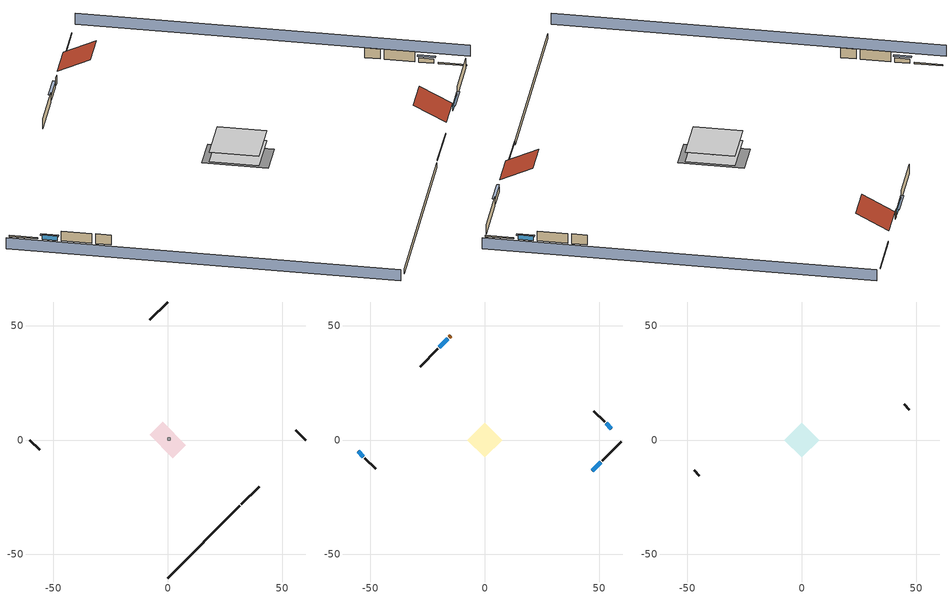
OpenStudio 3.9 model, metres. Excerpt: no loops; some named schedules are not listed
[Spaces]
crawlspace - vented 1
 floor foundation (Slab1 construction): -7.88,2.26 -2.26,7.88 7.88,-2.26 2.26,-7.88 z-0.91
 wall outside (RimJoist1 construction): 32.19,-28.13 39.99,-20.32 z0.3:0.61
 wall outside (RimJoist2 construction): -60.32,0 -55.98,-4.33 z0.3:0.61
 wall outside (RimJoist3 construction): 0,60.32 -7.8,52.51 z0.3:0.61
 wall outside (RimJoist4 construction): 60.32,0 55.98,4.33 z0.3:0.61
 wall foundation (FoundationWall1 construction): 0,-60.32 31.53,-28.78 z-0.91:0.3
central ac and furnace airloop ret air space
 floor adiabatic (AdiabaticConst): 0,0 0,1 1,1 1,0 z0
 wall adiabatic (AdiabaticConst): 0,1 0,0 1,0 1,1 0,1 z0:1
 ceiling adiabatic (AdiabaticConst): 1,0 1,1 0,1 0,0 z1
conditioned space 1
 floor to crawlspace - vented 1 (Floor1 construction): -7.55,0 0,7.55 7.55,0 0,-7.55 z0.3
 wall outside (Wall1 construction): 51.35,-8.97 59.66,-0.66 z0.3:2.74
 wall outside (Wall2 construction): -52.35,-7.96 -47.74,-12.58 z0.3:2.74
 wall outside (Wall3 construction): -20.46,39.85 -28.23,32.08 z0.3:2.74
 wall outside (Wall4 construction): 52.35,7.96 47.74,12.58 z0.3:2.74
 wall outside (AdiabaticWallConstruction): 46.95,-13.36 50.69,-9.62 / -16.07,44.25 -19.81,40.51 z0.3:1.49; -55.33,-4.99 -53.01,-7.3 / 55.33,4.99 53.01,7.3 z0.3:1.37
 wall outside (AdiabaticWallConstruction 1): -14.76,45.55 -15.41,44.91 z0.3:2.34
 window (WindowConstruction): 46.95,-13.36 50.69,-9.62 z0.3:1.49
 window (WindowConstruction 1): -55.33,-4.99 -53.01,-7.3 z0.3:1.37
 window (WindowConstruction 2): -16.07,44.25 -19.81,40.51 z0.3:1.49
 window (WindowConstruction 3): 55.33,4.99 53.01,7.3 z0.3:1.37
 door (Door): -14.76,45.55 -15.41,44.91 z0.3:2.34
attic - unvented 1
 floor to conditioned space 1 (Floor2 construction Reversed): -7.55,0 0,7.55 7.55,0 0,-7.55 z2.74
 wall outside (Wall5 construction): -47.08,-13.24 -44.78,-15.53 z0.3:2.74
 wall outside (Wall6 construction): 47.08,13.24 44.78,15.53 z0.3:2.74
 roof outside (Roof1 construction): 46.29,-14.02,2.74 41.24,-8.97,6.31 35.6,-14.62,6.31 40.65,-19.67,2.74
 roof outside (Roof2 construction): -14.11,46.21,2.74 -9.06,41.16,6.31 -3.41,46.81,6.31 -8.46,51.86,2.74
shading: 63.55,3.23 3.23,63.55 / -63.55,-3.23 -3.23,-63.55 z0:2.74; 50.91,-9.41 46.74,-13.58 47.17,-14.01 51.34,-9.84 z1.8; -52.8,-7.52 -55.54,-4.77 -55.97,-5.2 -53.23,-7.95 z1.68; -20.02,40.29 -15.85,44.46 -16.28,44.9 -20.45,40.72 z1.8; 52.8,7.52 55.54,4.77 55.97,5.2 53.23,7.95 z1.68
[Site]
Portland Intl Arpt_OR: Latitude {deg}=45.59; Longitude {deg}=-122.6; Time Zone {hr}=-8; Elevation {m}=33; Terrain=Suburbs; Keep Site Location Information=Yes
[Site:GroundTemperature:Shallow]
10.2558, 8.96328, 8.85977, 9.47314, 11.9355, 14.3863, 16.5111, 17.8571, 17.9714, 16.8767, 14.8061, 12.4304
[Site:WaterMainsTemperature]
Calculation Method=Schedule; Temperature Schedule=mains temperature schedule
[Building]
Building 1
[Material] Roughness=Rough
Name | Thickness {m} | Conductivity {W/m-K} | Density {kg/m3} | Specific Heat {J/kg-K} | Thermal Absorptance | Solar Absorptance | Visible Absorptance
asphalt or fiberglass shingles | 0.00635 | 0.162714 | 1121.4 | 1465.45 | 0.9 | 0.85 | 0.85
roof rigid ins | 0.00281632 | 0.029427 | 32.04 | 1214.23 | 0.9 | 0.7 | 0.7
osb sheathing 0.5 in. | 0.0127 | 0.115458 | 512.64 | 1214.23 | 0.9 | 0.6 | 0.6
brick veneer | 0.1016 | 0.793375 | 1762.2 | 795.53 | 0.9 | 0.5 | 0.5
osb sheathing 0.5 in. 1 | 0.0127 | 0.115458 | 512.64 | 1214.23 | 0.9 | 0.7 | 0.7
wall stud and cavity | 0.1397 | 0.558292 | 139.0536 | 1170.24 | 0.9 | 0.7 | 0.7
gypsum board | 0.0127 | 0.160291 | 801 | 837.4 | 0.9 | 0.6 | 0.6
wall stud and cavity 1 | 0.1397 | 0.447971 | 139.0536 | 1170.24 | 0.9 | 0.6 | 0.6
rim joist stud and cavity | 0.0508 | 0.180795 | 50.32683 | 1063.81 | 0.9 | 0.6 | 0.6
floor stud and cavity | 0.1397 | 0.923637 | 92.3553 | 1139.71 | 0.9 | 0.7 | 0.7
osb sheathing 0.75 in. | 0.01905 | 0.115458 | 512.64 | 1214.23 | 0.9 | 0.7 | 0.7
floor covering | 0.0127 | 0.0433444 | 54.468 | 1339.84 | 0.9 | 0.6 | 0.6
ceiling stud and cavity | 0.1397 | 0.118061 | 65.682 | 1177.47 | 0.9 | 0.7 | 0.7
concrete 8.0 in. | 0.2032 | 1.803125 | 2242.8 | 837.4 | 0.9 | 0.7 | 0.7
soil 0.5 in. | 0.0127 | 3.462 | 1842.3 | 418.7 | 0.9 | 0.7 | 0.7
wood siding; wood siding 1 | 0.0254 | 0.102417 | 544.68 | 1172.36
wall rigid ins | 0.512978 | 0.029427 | 32.04 | 1214.23 | 0.9 | 0.7 | 0.7
wall stud and cavity 2 | 0.0889 | 0.380278 | 52.3479 | 1209.89 | 0.9 | 0.7 | 0.7
door material | 0.04445 | 0.0612267 | 512.64 | 1214.23 | 0.9 | 0.7 | 0.7
wall stud and cavity 3 | 0.0889 | 0.391764 | 83.0341 | 1211.67 | 0.9 | 0.7 | 0.7
furniture material conditioned space 1 | 0.1524 | 0.115458 | 640.8 | 1214.23 | 0.9 | 0.6 | 0.6
[Construction]
Roof1 construction; Roof2 construction: asphalt or fiberglass shingles, roof rigid ins, osb sheathing 0.5 in.
Wall1 construction; Wall2 construction; Wall3 construction; Wall4 construction: brick veneer, osb sheathing 0.5 in. 1, wall stud and cavity, gypsum board
Wall5 construction; Wall6 construction: brick veneer, osb sheathing 0.5 in. 1, wall stud and cavity 1
RimJoist1 construction; RimJoist2 construction; RimJoist3 construction; RimJoist4 construction: brick veneer, rim joist stud and cavity
Floor1 construction: floor stud and cavity, osb sheathing 0.75 in., floor covering
Floor2 construction Reversed: gypsum board, ceiling stud and cavity
FoundationWall1 construction: concrete 8.0 in.
Slab1 construction: soil 0.5 in.
WindowConstruction; WindowConstruction 1; WindowConstruction 2; WindowConstruction 3: WindowMaterial
AdiabaticWallConstruction: wood siding, wall rigid ins, wall stud and cavity 2, gypsum board
Door: door material
AdiabaticWallConstruction 1: wood siding 1, wall rigid ins, wall stud and cavity 2, gypsum board
PartitionWallConstruction: gypsum board, wall stud and cavity 3, gypsum board
furniture construction conditioned space 1: furniture material conditioned space 1
AdiabaticConst: Adiabatic
[WindowMaterial:SimpleGlazingSystem]
WindowMaterial: U-Factor {W/m2-K}=2.78222; Solar Heat Gain Coefficient=0.56
[Material:NoMass]
Adiabatic: Roughness=Rough; Thermal Resistance {m2-K/W}=176.1
[ThermalZone] Multiplier=1; Use Ideal Air Loads=No
Name | Volume {m3} | Thermostat
conditioned space | 278.185 | conditioned space temperature setpoint
attic - unvented | 90.8252
crawlspace - vented | 139.092
central ac and furnace airloop ret air zone | 1
[Sizing:Zone] Zone Cooling Design Supply Air Temperature Input Method=SupplyAirTemperature; Zone Cooling Design Supply Air Temperature {C}=14; Zone Cooling Design Supply Air Temperature Difference {deltaC}=11.11; Zone Heating Design Supply Air Temperature Input Method=SupplyAirTemperature; Zone Heating Design Supply Air Temperature {C}=40; Zone Heating Design Supply Air Temperature Difference {deltaC}=11.11; Zone Cooling Design Supply Air Humidity Ratio {kg-H2O/kg-air}=0.0085; Zone Heating Design Supply Air Humidity Ratio {kg-H2O/kg-air}=0.008; Cooling Design Air Flow Method=DesignDay; Heating Design Air Flow Method=DesignDay; Account for Dedicated Outdoor Air System=No; Dedicated Outdoor Air System Control Strategy=NeutralSupplyAir; Dedicated Outdoor Air Low Setpoint Temperature for Design {C}=autosize; Dedicated Outdoor Air High Setpoint Temperature for Design {C}=autosize; Zone Load Sizing Method=Sensible Load Only No Latent Load; Zone Latent Cooling Design Supply Air Humidity Ratio Input Method=HumidityRatioDifference; Zone Cooling Design Supply Air Humidity Ratio Difference {kgWater/kgDryAir}=0.005; Zone Latent Heating Design Supply Air Humidity Ratio Input Method=HumidityRatioDifference; Zone Humidification Design Supply Air Humidity Ratio Difference {kgWater/kgDryAir}=0.005; Sizing Option=Coincident
attic - unvented; crawlspace - vented; central ac and furnace airloop ret air zone
[Space]
Name | Thermal Zone | Volume {m3}
conditioned space 1 | conditioned space | 278.185
attic - unvented 1 | attic - unvented | 90.8252
crawlspace - vented 1 | crawlspace - vented | 139.092
central ac and furnace airloop ret air space | central ac and furnace airloop ret air zone
[ThermostatSetpoint:DualSetpoint]
conditioned space temperature setpoint: Heating Setpoint Temperature Schedule=heating setpoint; Cooling Setpoint Temperature Schedule=cooling setpoint; Temperature Difference Between Cutout And Setpoint {deltaC}=0
[Foundation:Kiva]
Foundation Kiva 1: Initial Indoor Air Temperature {C}=8.47214; Wall Height Above Grade {m}=0.3048; Wall Depth Below Slab {m}=0.2032
[Foundation:Kiva:Settings]
Soil Conductivity {W/m-K}=3.462; Soil Density {kg/m3}=1842.3; Soil Specific Heat {J/kg-K}=418.7; Ground Solar Absorptivity=0.9; Ground Thermal Absorptivity=0.9; Ground Surface Roughness {m}=0.03; Far-Field Width {m}=40; Deep-Ground Boundary Condition=ZeroFlux; Deep-Ground Depth {m}=40; Minimum Cell Dimension {m}=0.2; Maximum Cell Growth Coefficient=3; Simulation Timestep=Timestep
[SurfaceProperty:ExposedFoundationPerimeter]
Slab1: Exposed Perimeter Calculation Method=TotalExposedPerimeter; Total Exposed Perimeter {m}=44.59224
[SurfaceProperty:IncidentSolarMultiplier] Incident Solar Multiplier=1; Incident Solar Multiplier Schedule=trans schedule winter=0.85 summer=0.7
Window1; Window2; Window3; Window4
[InternalMass:Definition] Design Level Calculation Method=SurfaceArea
Name | Construction | Surface Area {m2}
partition wall mass | PartitionWallConstruction | 114.085
furniture mass conditioned space 1 | furniture construction conditioned space 1 | 45.63397
[InternalMass] Space or SpaceType=conditioned space 1; Multiplier=1
Name | Internal Mass Definition
partition wall mass | partition wall mass
furniture mass conditioned space 1 | furniture mass conditioned space 1
[Fan:SystemModel]
central ac and furnace supply fan: Availability Schedule=Always On Discrete; Design Maximum Air Flow Rate {m3/s}=0.66639; Speed Control Method=Discrete; Electric Power Minimum Flow Rate Fraction=0.2; Design Pressure Rise {Pa}=500; Motor Efficiency=1; Motor In Air Stream Fraction=1; Design Electric Power Consumption {W}=autosize; Design Power Sizing Method=PowerPerFlow; Electric Power Per Unit Flow Rate {W/(m3/s)}=1059.44; Electric Power Per Unit Flow Rate Per Unit Pressure {W-s/m3-Pa}=1.66667; Fan Total Efficiency=0.7; Motor Loss Radiative Fraction=0; Speed Flow Fraction 1=0.84915; Speed Electric Power Fraction 1=0.61228; Speed Flow Fraction 2=1; Speed Electric Power Fraction 2=1
[EnergyManagementSystem:Sensor]
Name | Output Variable or Output Meter Index Key | Output Variable or Output Meter
central_ac_and_furnace_supply_fan_s; central_ac_and_furnace_supply_fan_s_1 | central ac and furnace supply fan | Fan Electricity Energy
water_heater_T_set | water heater setpoint | Schedule Value
out_pb_s |  | Site Outdoor Air Barometric Pressure
out_wt_s |  | Site Outdoor Air Humidity Ratio
site_vw_s |  | Site Wind Speed
cool_season | cooling season schedule | Schedule Value
central_ac_and_furnace_airloop_Fan_RTF_s | central ac and furnace supply fan | Fan Runtime Fraction Speed 1
central_ac_and_furnace_airloop_Fan_RTF_s_1 | central ac and furnace supply fan | Fan Runtime Fraction Speed 2
central_ac_and_furnace_airloop_AH_MFR_s | Node 6 | System Node Mass Flow Rate
central_ac_and_furnace_airloop_AH_VFR_s | Node 6 | System Node Current Density Volume Flow Rate
central_ac_and_furnace_airloop_AH_Tout_s | Node 6 | System Node Temperature
central_ac_and_furnace_airloop_AH_Wout_s | Node 6 | System Node Humidity Ratio
central_ac_and_furnace_airloop_RA_T_s | Node 9 | System Node Temperature
central_ac_and_furnace_airloop_Ra_W_s | Node 9 | System Node Humidity Ratio
central_ac_and_furnace_airloop_0_DZ_T_s | crawlspace - vented | Zone Air Temperature
central_ac_and_furnace_airloop_0_DZ_W_s | crawlspace - vented | Zone Mean Air Humidity Ratio
natural_vent_s | natural vent schedule | Schedule Value
htg_sp_s | heating setpoint | Schedule Value
clg_sp_s | cooling setpoint | Schedule Value
mech_vent_range_fan_0_sch_s | mech vent range fan 0 schedule | Schedule Value
mech_vent_bath_fan_0_sch_s | mech vent bath fan 0 schedule | Schedule Value
clothes_dryer_exhaust_0_sch_s | clothes_dryer | Schedule Value
htg_load_cond |  | Heating:EnergyTransfer:Zone:CONDITIONED SPACE
clg_load_cond |  | Cooling:EnergyTransfer:Zone:CONDITIONED SPACE
htg_load_duct |  | Heating:EnergyTransfer:Zone:CENTRAL AC AND FURNACE AIRLOOP RET AIR ZONE
clg_load_duct |  | Cooling:EnergyTransfer:Zone:CENTRAL AC AND FURNACE AIRLOOP RET AIR ZONE
s_conv | Floor1 | Surface Inside Face Convection Heat Gain Energy
s_ig | Floor1 | Surface Inside Face Internal Gains Radiation Heat Gain Energy
s_sol | Floor1 | Surface Inside Face Solar Radiation Heat Gain Energy
s_lgt | Floor1 | Surface Inside Face Lights Radiation Heat Gain Energy
s_surf | Floor1 | Surface Inside Face Net Surface Thermal Radiation Heat Gain Energy
s_conv_1 | Floor2 | Surface Inside Face Convection Heat Gain Energy
s_ig_1 | Floor2 | Surface Inside Face Internal Gains Radiation Heat Gain Energy
s_sol_1 | Floor2 | Surface Inside Face Solar Radiation Heat Gain Energy
s_lgt_1 | Floor2 | Surface Inside Face Lights Radiation Heat Gain Energy
s_surf_1 | Floor2 | Surface Inside Face Net Surface Thermal Radiation Heat Gain Energy
ss_sol | Door1 | Surface Inside Face Solar Radiation Heat Gain Energy
ss_lgt | Door1 | Surface Inside Face Lights Radiation Heat Gain Energy
ss_conv | Door1 | Surface Inside Face Convection Heat Gain Energy
ss_ig | Door1 | Surface Inside Face Internal Gains Radiation Heat Gain Energy
ss_surf | Door1 | Surface Inside Face Net Surface Thermal Radiation Heat Gain Energy
ss_conv_1 | Window1 | Surface Inside Face Convection Heat Gain Energy
ss_ig_1 | Window1 | Surface Inside Face Internal Gains Radiation Heat Gain Energy
ss_surf_1 | Window1 | Surface Inside Face Net Surface Thermal Radiation Heat Gain Energy
ss_trans_in | Window1 | Surface Window Transmitted Solar Radiation Rate
ss_back_out | Window1 | Surface Window Shortwave from Zone Back Out Window Heat Transfer Rate
ss_trans_out | Window1 | Surface Inside Face Initial Transmitted Diffuse Transmitted Out Window Solar Radiation Rate
ss_conv_2 | Window2 | Surface Inside Face Convection Heat Gain Energy
ss_ig_2 | Window2 | Surface Inside Face Internal Gains Radiation Heat Gain Energy
ss_surf_2 | Window2 | Surface Inside Face Net Surface Thermal Radiation Heat Gain Energy
ss_trans_in_1 | Window2 | Surface Window Transmitted Solar Radiation Rate
ss_back_out_1 | Window2 | Surface Window Shortwave from Zone Back Out Window Heat Transfer Rate
ss_trans_out_1 | Window2 | Surface Inside Face Initial Transmitted Diffuse Transmitted Out Window Solar Radiation Rate
ss_conv_3 | Window3 | Surface Inside Face Convection Heat Gain Energy
ss_ig_3 | Window3 | Surface Inside Face Internal Gains Radiation Heat Gain Energy
ss_surf_3 | Window3 | Surface Inside Face Net Surface Thermal Radiation Heat Gain Energy
ss_trans_in_2 | Window3 | Surface Window Transmitted Solar Radiation Rate
ss_back_out_2 | Window3 | Surface Window Shortwave from Zone Back Out Window Heat Transfer Rate
ss_trans_out_2 | Window3 | Surface Inside Face Initial Transmitted Diffuse Transmitted Out Window Solar Radiation Rate
ss_conv_4 | Window4 | Surface Inside Face Convection Heat Gain Energy
ss_ig_4 | Window4 | Surface Inside Face Internal Gains Radiation Heat Gain Energy
ss_surf_4 | Window4 | Surface Inside Face Net Surface Thermal Radiation Heat Gain Energy
ss_trans_in_3 | Window4 | Surface Window Transmitted Solar Radiation Rate
ss_back_out_3 | Window4 | Surface Window Shortwave from Zone Back Out Window Heat Transfer Rate
ss_trans_out_3 | Window4 | Surface Inside Face Initial Transmitted Diffuse Transmitted Out Window Solar Radiation Rate
s_conv_2 | Wall1 | Surface Inside Face Convection Heat Gain Energy
s_ig_2 | Wall1 | Surface Inside Face Internal Gains Radiation Heat Gain Energy
s_sol_2 | Wall1 | Surface Inside Face Solar Radiation Heat Gain Energy
s_lgt_2 | Wall1 | Surface Inside Face Lights Radiation Heat Gain Energy
s_surf_2 | Wall1 | Surface Inside Face Net Surface Thermal Radiation Heat Gain Energy
s_conv_3 | Wall2 | Surface Inside Face Convection Heat Gain Energy
s_ig_3 | Wall2 | Surface Inside Face Internal Gains Radiation Heat Gain Energy
s_sol_3 | Wall2 | Surface Inside Face Solar Radiation Heat Gain Energy
s_lgt_3 | Wall2 | Surface Inside Face Lights Radiation Heat Gain Energy
s_surf_3 | Wall2 | Surface Inside Face Net Surface Thermal Radiation Heat Gain Energy
s_conv_4 | Wall3 | Surface Inside Face Convection Heat Gain Energy
s_ig_4 | Wall3 | Surface Inside Face Internal Gains Radiation Heat Gain Energy
s_sol_4 | Wall3 | Surface Inside Face Solar Radiation Heat Gain Energy
s_lgt_4 | Wall3 | Surface Inside Face Lights Radiation Heat Gain Energy
s_surf_4 | Wall3 | Surface Inside Face Net Surface Thermal Radiation Heat Gain Energy
s_conv_5 | Wall4 | Surface Inside Face Convection Heat Gain Energy
s_ig_5 | Wall4 | Surface Inside Face Internal Gains Radiation Heat Gain Energy
s_sol_5 | Wall4 | Surface Inside Face Solar Radiation Heat Gain Energy
s_lgt_5 | Wall4 | Surface Inside Face Lights Radiation Heat Gain Energy
s_surf_5 | Wall4 | Surface Inside Face Net Surface Thermal Radiation Heat Gain Energy
im_conv | furniture mass conditioned space 1 | Surface Inside Face Convection Heat Gain Energy
im_ig | furniture mass conditioned space 1 | Surface Inside Face Internal Gains Radiation Heat Gain Energy
im_sol | furniture mass conditioned space 1 | Surface Inside Face Solar Radiation Heat Gain Energy
im_lgt | furniture mass conditioned space 1 | Surface Inside Face Lights Radiation Heat Gain Energy
im_surf | furniture mass conditioned space 1 | Surface Inside Face Net Surface Thermal Radiation Heat Gain Energy
im_conv_1 | partition wall mass | Surface Inside Face Convection Heat Gain Energy
im_ig_1 | partition wall mass | Surface Inside Face Internal Gains Radiation Heat Gain Energy
im_sol_1 | partition wall mass | Surface Inside Face Solar Radiation Heat Gain Energy
im_lgt_1 | partition wall mass | Surface Inside Face Lights Radiation Heat Gain Energy
im_surf_1 | partition wall mass | Surface Inside Face Net Surface Thermal Radiation Heat Gain Energy
airflow_gain | infil flow | Infiltration Sensible Heat Gain Energy
airflow_loss | infil flow | Infiltration Sensible Heat Loss Energy
[ElectricEquipment:Definition] Design Level Calculation Method=EquipmentLevel
Name | Design Level {W} | Fraction Latent | Fraction Radiant | Fraction Lost
ceiling fan | 17.4519 | 0 | 0.558 | 0
clothes washer | 288.219 | 0.03 | 0.162 | 0.7
clothes dryer | 3329.03 | 0.015 | 0.081 | 0.85
dishwasher | 613.419 | 0.3 | 0.18 | 0.4
fridge | 41.5354 | 0 | 0.6 | 0
freezer | 194.914 | 0 | 0.6 | 0
cooking range | 956.195 | 0.08 | 0.432 | 0.2
misc tv | 190.919 | 0 | 0.6 | 0
misc plug loads | 147.247 | 0.021 | 0.558 | 0.049
whole house fan; mech vent house fan | 0 | 0 | 0 | 1
mech vent house fan cfis | 0 | 0 | 0 | 0
mech vent range fan 0 | 30 | 0 | 0 | 1
mech vent bath fan 0 | 15 | 0 | 0 | 1
[ElectricEquipment] Space or SpaceType=conditioned space 1
Name | Electric Equipment Definition | Schedule
ceiling fan | ceiling fan | ceiling_fan
clothes washer | clothes washer | clothes_washer
clothes dryer | clothes dryer | clothes_dryer
dishwasher | dishwasher | dishwasher
fridge | fridge | fridge schedule
freezer | freezer | freezer schedule
cooking range | cooking range | cooking_range
misc tv | misc tv | plug_loads_tv
misc plug loads | misc plug loads | plug_loads_other
whole house fan | whole house fan | Always On Discrete
mech vent house fan | mech vent house fan | mech vent house fan schedule
mech vent house fan cfis | mech vent house fan cfis | mech vent house fan cfis schedule
mech vent range fan 0 | mech vent range fan 0 | mech vent range fan 0 schedule
mech vent bath fan 0 | mech vent bath fan 0 | mech vent bath fan 0 schedule
[OtherEquipment:Definition] Design Level Calculation Method=EquipmentLevel
Name | Design Level {W} | Fraction Latent | Fraction Radiant | Fraction Lost
water heater sens; central ac and furnace airloop_0 SupSensLkToCond; central ac and furnace airloop_0 SupCondToLv; central ac and furnace airloop_0 RetCondToRP; central ac and furnace airloop_0 RetSensLkToRP; central ac and furnace airloop_0 SupCondToDZ; central ac and furnace airloop_0 RetCondToDZ; central ac and furnace airloop_0 SupSensLkToDZ; mech vent house fan sensible load | 0 | 0 | 0 | 0
water heater lat; central ac and furnace airloop_0 SupLatLkToCond; central ac and furnace airloop_0 RetLatLkToRP; central ac and furnace airloop_0 SupLatLkToDZ; mech vent house fan latent load | 0 | 1 | 0 | 0
water heater energy adjustment1 | 0.01 | 0 | 0 | 1
clothes dryer 2 | 0 | 0.015 | 0.081 | 0.85
cooking range 2 | 0 | 0.08 | 0.432 | 0.2
general water use sensible | -43.4886 | 0 | 0.6 | 0
general water use latent | 44.1266 | 1 | 0 | 0
[OtherEquipment]
Name | Other Equipment Definition | Space or SpaceType | Schedule | Fuel Type
water heater sens | water heater sens | conditioned space 1 | Always On Discrete
water heater lat | water heater lat | conditioned space 1 | Always On Discrete
water heater energy adjustment1 | water heater energy adjustment1 | conditioned space 1 | Always On Discrete | Electricity
clothes dryer 1 | clothes dryer 2 | conditioned space 1 | clothes_dryer | Electricity
cooking range 1 | cooking range 2 | conditioned space 1 | cooking_range | Electricity
general water use sensible | general water use sensible | conditioned space 1 | general water use schedule
general water use latent | general water use latent | conditioned space 1 | general water use schedule
central ac and furnace airloop_0 SupSensLkToCond | central ac and furnace airloop_0 SupSensLkToCond | conditioned space 1 | Always On Discrete
central ac and furnace airloop_0 SupLatLkToCond | central ac and furnace airloop_0 SupLatLkToCond | conditioned space 1 | Always On Discrete
central ac and furnace airloop_0 SupCondToLv | central ac and furnace airloop_0 SupCondToLv | conditioned space 1 | Always On Discrete
central ac and furnace airloop_0 RetCondToRP | central ac and furnace airloop_0 RetCondToRP | central ac and furnace airloop ret air space | Always On Discrete
central ac and furnace airloop_0 RetSensLkToRP | central ac and furnace airloop_0 RetSensLkToRP | central ac and furnace airloop ret air space | Always On Discrete
central ac and furnace airloop_0 RetLatLkToRP | central ac and furnace airloop_0 RetLatLkToRP | central ac and furnace airloop ret air space | Always On Discrete
central ac and furnace airloop_0 SupCondToDZ | central ac and furnace airloop_0 SupCondToDZ | crawlspace - vented 1 | Always On Discrete
central ac and furnace airloop_0 RetCondToDZ | central ac and furnace airloop_0 RetCondToDZ | crawlspace - vented 1 | Always On Discrete
central ac and furnace airloop_0 SupSensLkToDZ | central ac and furnace airloop_0 SupSensLkToDZ | crawlspace - vented 1 | Always On Discrete
central ac and furnace airloop_0 SupLatLkToDZ | central ac and furnace airloop_0 SupLatLkToDZ | crawlspace - vented 1 | Always On Discrete
mech vent house fan sensible load | mech vent house fan sensible load | conditioned space 1 | Always On Discrete
mech vent house fan latent load | mech vent house fan latent load | conditioned space 1 | Always On Discrete
[WaterUse:Equipment:Definition]
Name | Peak Flow Rate {m3/s}
clothes washer | 2.54456e-06
dishwasher | 6.68157e-06
[Lights:Definition]
interior lighting: Design Level Calculation Method=LightingLevel; Lighting Level {W}=812.346; Fraction Radiant=0.6; Fraction Visible=0.2; Return Air Fraction=0
[Lights]
interior lighting: Lights Definition=interior lighting; Space or SpaceType=conditioned space 1; Schedule=lighting_interior; Fraction Replaceable=1
[Exterior:Lights:Definition]
exterior lighting: Design Level {W}=37.1441
[Exterior:Lights]
exterior lighting: Exterior Lights Definition=exterior lighting; Schedule=exterior lighting schedule
[People:Definition]
occupants: Number of People Calculation Method=People; Number of People {people}=2; Fraction Radiant=0.314171; Sensible Heat Fraction=0.56303; Carbon Dioxide Generation Rate {m3/s-W}=0; Enable ASHRAE 55 Comfort Warnings=No; Mean Radiant Temperature Calculation Type=EnclosureAveraged
[People]
occupants: People Definition=occupants; Space or SpaceType=conditioned space 1; Number of People Schedule=occupants; Activity Level Schedule=occupants activity schedule; Multiplier=1
[ZoneMixing] Schedule=Always On Continuous; Design Flow Rate Calculation Method=Flow/Zone; Design Flow Rate {m3/s}=0
Name | Zone or Space | Source Zone or Space
central ac and furnace airloop_0 ZoneMixDZToCond mix | conditioned space | crawlspace - vented
central ac and furnace airloop_0 ZoneMixCondToDZ mix | crawlspace - vented | conditioned space
whole house fan mix | attic - unvented | conditioned space
[SpaceInfiltration:DesignFlowRate] Schedule=Always On Discrete
Name | Space or SpaceType | Design Flow Rate Calculation Method | Design Flow Rate {m3/s} | Air Changes per Hour {1/hr} | Constant Term Coefficient | Temperature Term Coefficient | Velocity Term Coefficient | Velocity Squared Term Coefficient
natural vent flow; whole house fan flow; infil flow | conditioned space 1 | Flow/Space | 0
infil crawlspace - vented 1 | crawlspace - vented 1 | AirChanges/Hour |  | 2.6013 | 1 | 0 | 0 | 0
crawlspace_vented 1 duct leakage imbalance infil flow | crawlspace - vented 1 | Flow/Space | 0
infil attic - unvented 1 | attic - unvented 1 | AirChanges/Hour |  | 0.1 | 1 | 0 | 0 | 0
